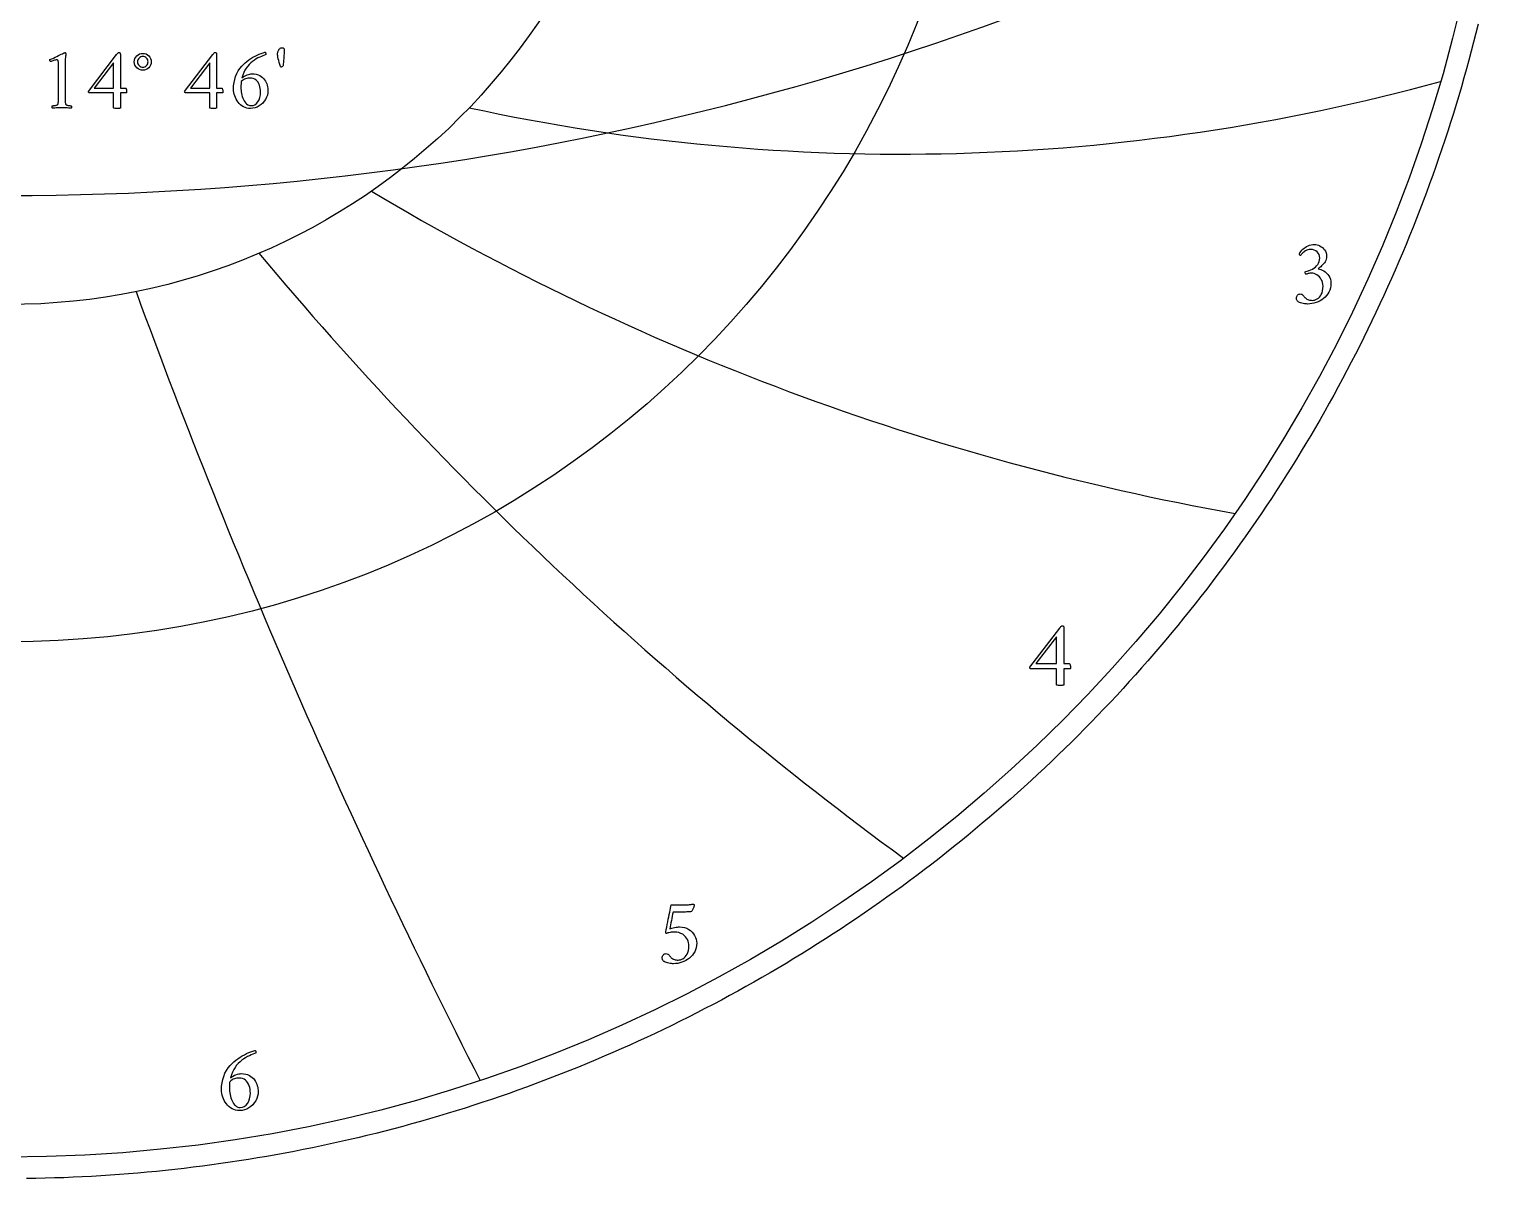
# Model space of a CAD drawing. Header units: millimetres. Extents: x -71 to 71, y -71 to 73.
# Drawn here: x 1 to 70.2, y -71.2 to -17.1 of the extents above; entities that cross this region are included whole.
import ezdxf

# ---------------------------------------------------------------- set-up
doc = ezdxf.new("R2010")
doc.units = ezdxf.units.MM
for name, color, linetype in [('CUT_OUTER', 1, 'Continuous'), ('ENGRAVE', 7, 'Continuous'), ('ENGRAVE_FINE', 8, 'Continuous'), ('TEXT', 5, 'Continuous')]:
    doc.layers.add(name, color=color, linetype=linetype)

msp = doc.modelspace()

# ---------------------------------------------------------------- linework, layer by layer
at = {"layer": 'CUT_OUTER'}
msp.add_lwpolyline([(69.1905, -16.8808), (69.0856, -17.305), (68.9781, -17.7286), (68.8681, -18.1515), (68.7554, -18.5738), (68.6401, -18.9953), (68.5223, -19.4161), (68.4019, -19.8362), (68.2789, -20.2555), (68.1533, -20.6741), (68.0252, -21.0919), (67.8945, -21.5089), (67.7612, -21.9251), (67.6254, -22.3404), (67.487, -22.7549), (67.3462, -23.1686), (67.2027, -23.5814), (67.0568, -23.9933), (66.9083, -24.4043), (66.7573, -24.8144), (66.6038, -25.2235), (66.4477, -25.6317), (66.2892, -26.039), (66.1282, -26.4452), (65.9647, -26.8505), (65.7987, -27.2547), (65.6302, -27.6579), (65.4593, -28.0601), (65.2859, -28.4612), (65.11, -28.8613), (64.9317, -29.2603), (64.7509, -29.6581), (64.5677, -30.0549), (64.3821, -30.4505), (64.1941, -30.8449), (64.0036, -31.2382), (63.8107, -31.6304), (63.6154, -32.0213), (63.4178, -32.4111), (63.2177, -32.7996), (63.0152, -33.1868), (62.8104, -33.5729), (62.6033, -33.9576), (62.3937, -34.3411), (62.1818, -34.7233), (61.9676, -35.1042), (61.751, -35.4838), (61.5321, -35.862), (61.3109, -36.2389), (61.0874, -36.6144), (60.8616, -36.9885), (60.6335, -37.3613), (60.4031, -37.7326), (60.1705, -38.1025), (59.9355, -38.471), (59.6984, -38.838), (59.4589, -39.2036), (59.2173, -39.5677), (58.9734, -39.9303), (58.7273, -40.2914), (58.4789, -40.651), (58.2284, -41.0091), (57.9757, -41.3656), (57.7208, -41.7205), (57.4637, -42.0739), (57.2044, -42.4257), (56.943, -42.7759), (56.6795, -43.1245), (56.4138, -43.4715), (56.146, -43.8168), (55.8761, -44.1605), (55.6041, -44.5025), (55.33, -44.8428), (55.0538, -45.1815), (54.7755, -45.5184), (54.4952, -45.8537), (54.2128, -46.1872), (53.9284, -46.519), (53.642, -46.849), (53.3535, -47.1773), (53.063, -47.5037), (52.7705, -47.8284), (52.4761, -48.1513), (52.1796, -48.4724), (51.8812, -48.7917), (51.5809, -49.1091), (51.2786, -49.4246), (50.9743, -49.7384), (50.6682, -50.0502), (50.3601, -50.3601), (50.0502, -50.6682), (49.7384, -50.9743), (49.4246, -51.2786), (49.1091, -51.5809), (48.7917, -51.8812), (48.4724, -52.1796), (48.1513, -52.4761), (47.8284, -52.7705), (47.5037, -53.063), (47.1773, -53.3535), (46.849, -53.642), (46.519, -53.9284), (46.1872, -54.2128), (45.8537, -54.4952), (45.5184, -54.7755), (45.1815, -55.0538), (44.8428, -55.33), (44.5025, -55.6041), (44.1605, -55.8761), (43.8168, -56.146), (43.4715, -56.4138), (43.1245, -56.6795), (42.7759, -56.943), (42.4257, -57.2044), (42.0739, -57.4637), (41.7205, -57.7208), (41.3656, -57.9757), (41.0091, -58.2284), (40.651, -58.4789), (40.2914, -58.7273), (39.9303, -58.9734), (39.5677, -59.2173), (39.2036, -59.4589), (38.838, -59.6984), (38.471, -59.9355), (38.1025, -60.1705), (37.7326, -60.4031), (37.3613, -60.6335), (36.9885, -60.8616), (36.6144, -61.0874), (36.2389, -61.3109), (35.862, -61.5321), (35.4838, -61.751), (35.1042, -61.9676), (34.7233, -62.1818), (34.3411, -62.3937), (33.9576, -62.6033), (33.5729, -62.8104), (33.1868, -63.0152), (32.7996, -63.2177), (32.4111, -63.4178), (32.0213, -63.6154), (31.6304, -63.8107), (31.2382, -64.0036), (30.8449, -64.1941), (30.4505, -64.3821), (30.0549, -64.5677), (29.6581, -64.7509), (29.2603, -64.9317), (28.8613, -65.11), (28.4612, -65.2859), (28.0601, -65.4593), (27.6579, -65.6302), (27.2547, -65.7987), (26.8505, -65.9647), (26.4452, -66.1282), (26.039, -66.2892), (25.6317, -66.4477), (25.2235, -66.6038), (24.8144, -66.7573), (24.4043, -66.9083), (23.9933, -67.0568), (23.5814, -67.2027), (23.1686, -67.3462), (22.7549, -67.487), (22.3404, -67.6254), (21.9251, -67.7612), (21.5089, -67.8945), (21.0919, -68.0252), (20.6741, -68.1533), (20.2555, -68.2789), (19.8362, -68.4019), (19.4161, -68.5223), (18.9953, -68.6401), (18.5738, -68.7554), (18.1515, -68.8681), (17.7286, -68.9781), (17.305, -69.0856), (16.8808, -69.1905), (16.456, -69.2928), (16.0305, -69.3925), (15.6044, -69.4895), (15.1777, -69.5839), (14.7505, -69.6758), (14.3227, -69.765), (13.8943, -69.8515), (13.4655, -69.9355), (13.0361, -70.0168), (12.6062, -70.0954), (12.1759, -70.1715), (11.7451, -70.2449), (11.3139, -70.3156), (10.8822, -70.3837), (10.4501, -70.4492), (10.0177, -70.5119), (9.5848, -70.5721), (9.1516, -70.6296), (8.7181, -70.6844), (8.2842, -70.7366), (7.85, -70.7861), (7.4155, -70.8329), (6.9808, -70.8771), (6.5458, -70.9186), (6.1105, -70.9574), (5.675, -70.9935), (5.2393, -71.027), (4.8034, -71.0578), (4.3673, -71.086), (3.931, -71.1114), (3.4946, -71.1342), (3.0581, -71.1543), (2.6214, -71.1717), (2.1847, -71.1865), (1.7478, -71.1985), (1.3109, -71.2079), (0.874, -71.2146)], dxfattribs=at)
at = {"layer": 'ENGRAVE'}
for radius in [70.2, 45.9522, 30.0798]:
    msp.add_circle((0, 0), radius, dxfattribs=at)
for centre, radius, start, end in [((42.0451, 72.8242), 95.8267, 257.748266, 285.350766), ((78.9452, 78.9452), 120.7324, 239.187147, 259.889022), ((144.5933, 83.481), 173.1702, 219.929865, 233.731116), ((321.9612, 86.2692), 336.4714, 200.119644, 207.020269)]:
    msp.add_arc(centre, radius, start, end, dxfattribs=at)
at = {"layer": 'ENGRAVE_FINE'}
msp.add_arc((0, 111.4929), 136.4429, 239.147014, 300.852986, dxfattribs=at)
at = {"layer": 'TEXT'}
for points in [[(2.3706, -20.3598), (2.3706, -18.7199), (2.3694, -18.6797), (2.3659, -18.6462), (2.3601, -18.6195), (2.3519, -18.5995), (2.3409, -18.585), (2.3265, -18.5746), (2.3087, -18.5684), (2.2875, -18.5663), (2.2616, -18.5682), (2.2294, -18.5741), (2.191, -18.5838), (2.1464, -18.5974), (2.1015, -18.6123), (2.0623, -18.626), (2.0288, -18.6383), (2.0011, -18.6493), (1.9847, -18.634), (1.9731, -18.6171), (1.966, -18.5987), (1.9637, -18.5787), (1.9637, -18.5785), (1.9637, -18.5777), (1.9637, -18.5764), (1.9637, -18.5746), (1.9642, -18.5671), (1.9658, -18.5611), (1.9684, -18.5567), (1.972, -18.5538), (2.0547, -18.5163), (2.1365, -18.4786), (2.2176, -18.4406), (2.2979, -18.4023), (2.3745, -18.3656), (2.4443, -18.3322), (2.5073, -18.3023), (2.5636, -18.2757), (2.6102, -18.2539), (2.6441, -18.2383), (2.6652, -18.229), (2.6736, -18.2259), (2.6819, -18.2259), (2.6915, -18.2274), (2.6996, -18.2321), (2.7061, -18.2399), (2.711, -18.2508), (2.7149, -18.2627), (2.7183, -18.2736), (2.7211, -18.2835), (2.7235, -18.2923), (2.7224, -18.2986), (2.7193, -18.3177), (2.7141, -18.3495), (2.7069, -18.394), (2.6996, -18.4502), (2.6944, -18.517), (2.6913, -18.5944), (2.6902, -18.6825), (2.6902, -20.3598), (2.6904, -20.4047), (2.6908, -20.448), (2.6914, -20.4898), (2.6923, -20.53), (2.6943, -20.5676), (2.698, -20.6016), (2.7036, -20.632), (2.711, -20.6587), (2.718, -20.6688), (2.7307, -20.6784), (2.7491, -20.6875), (2.7733, -20.6961), (2.8007, -20.7037), (2.8288, -20.7101), (2.8577, -20.7151), (2.8874, -20.7189), (2.9153, -20.7216), (2.9388, -20.7236), (2.9579, -20.7247), (2.9726, -20.7251), (2.9781, -20.735), (2.9824, -20.748), (2.9854, -20.764), (2.9871, -20.7832), (2.987, -20.8024), (2.9845, -20.8185), (2.9797, -20.8315), (2.9726, -20.8414), (2.9116, -20.8373), (2.8532, -20.8336), (2.7974, -20.8301), (2.7442, -20.8268), (2.6913, -20.8241), (2.6363, -20.8222), (2.5792, -20.821), (2.52, -20.8206), (2.4632, -20.821), (2.409, -20.8222), (2.3573, -20.8241), (2.3083, -20.8268), (2.2587, -20.8301), (2.2055, -20.8336), (2.1487, -20.8373), (2.0883, -20.8414), (2.0811, -20.8315), (2.0763, -20.8185), (2.0739, -20.8024), (2.0737, -20.7832), (2.0754, -20.764), (2.0784, -20.748), (2.0827, -20.735), (2.0883, -20.7251), (2.1029, -20.7247), (2.122, -20.7236), (2.1455, -20.7216), (2.1734, -20.7189), (2.2031, -20.7151), (2.232, -20.7101), (2.2602, -20.7037), (2.2875, -20.6961), (2.3114, -20.6875), (2.3291, -20.6784), (2.3405, -20.6688), (2.3457, -20.6587), (2.3532, -20.632), (2.3592, -20.6016), (2.3636, -20.5676), (2.3664, -20.53), (2.3682, -20.4898), (2.3695, -20.448), (2.3703, -20.4047), (2.3706, -20.3598)], [(5.2227, -18.2175), (5.2382, -18.2191), (5.2513, -18.2238), (5.262, -18.2316), (5.2705, -18.2425), (5.2768, -18.2549), (5.2814, -18.2674), (5.2841, -18.2798), (5.285, -18.2923), (5.285, -19.8906), (5.5258, -19.8906), (5.5359, -19.8938), (5.5455, -19.9031), (5.5546, -19.9187), (5.5632, -19.9405), (5.5704, -19.9664), (5.5756, -19.9944), (5.5787, -20.0245), (5.5798, -20.0567), (5.579, -20.078), (5.5767, -20.0962), (5.5728, -20.1112), (5.5673, -20.1231), (5.285, -20.1231), (5.285, -20.8331), (5.2833, -20.8337), (5.2783, -20.8357), (5.2698, -20.8389), (5.258, -20.8434), (5.2387, -20.848), (5.2077, -20.8512), (5.165, -20.8532), (5.1106, -20.8538), (5.0471, -20.8517), (5.0017, -20.8455), (4.9744, -20.8351), (4.9653, -20.8206), (4.9653, -20.1231), (3.8236, -20.1231), (3.8139, -20.1163), (3.8055, -20.1081), (3.7983, -20.0986), (3.7925, -20.0879), (3.788, -20.0768), (3.7847, -20.0666), (3.7828, -20.0571), (3.7821, -20.0484), (5.1023, -18.3213), (5.1137, -18.308), (5.1272, -18.2928), (5.1428, -18.2758), (5.1605, -18.257), (5.1784, -18.2397), (5.1947, -18.2274), (5.2095, -18.22), (5.2227, -18.2175)], [(5.941, -18.6576), (5.9484, -18.5777), (5.9705, -18.504), (6.0075, -18.4365), (6.0593, -18.3753), (6.1214, -18.3245), (6.1895, -18.2881), (6.2636, -18.2663), (6.3437, -18.2591), (6.4235, -18.2663), (6.4968, -18.2881), (6.5636, -18.3245), (6.6239, -18.3753), (6.6738, -18.4365), (6.7095, -18.504), (6.7309, -18.5777), (6.7381, -18.6576), (6.7309, -18.7375), (6.7095, -18.8112), (6.6738, -18.8787), (6.6239, -18.9399), (6.5636, -18.9908), (6.4968, -19.0271), (6.4235, -19.0489), (6.3437, -19.0562), (6.2636, -19.0489), (6.1895, -19.0271), (6.1214, -18.9908), (6.0593, -18.9399), (6.0075, -18.8787), (5.9705, -18.8112), (5.9484, -18.7375), (5.941, -18.6576)], [(6.0904, -18.6576), (6.0951, -18.7076), (6.1091, -18.7536), (6.1325, -18.7958), (6.1651, -18.8341), (6.2043, -18.8658), (6.2471, -18.8886), (6.2936, -18.9022), (6.3437, -18.9067), (6.3935, -18.9022), (6.4392, -18.8886), (6.4807, -18.8658), (6.518, -18.8341), (6.5489, -18.7958), (6.571, -18.7536), (6.5842, -18.7076), (6.5886, -18.6576), (6.5842, -18.6077), (6.571, -18.5616), (6.5489, -18.5194), (6.518, -18.4812), (6.4807, -18.4494), (6.4392, -18.4267), (6.3935, -18.4131), (6.3437, -18.4085), (6.2936, -18.4131), (6.2471, -18.4267), (6.2043, -18.4494), (6.1651, -18.4812), (6.1325, -18.5194), (6.1091, -18.5616), (6.0951, -18.6077), (6.0904, -18.6576)], [(9.7521, -18.2175), (9.7676, -18.2191), (9.7807, -18.2238), (9.7914, -18.2316), (9.7999, -18.2425), (9.8062, -18.2549), (9.8108, -18.2674), (9.8135, -18.2798), (9.8144, -18.2923), (9.8144, -19.8906), (10.0552, -19.8906), (10.0653, -19.8938), (10.0749, -19.9031), (10.084, -19.9187), (10.0926, -19.9405), (10.0998, -19.9664), (10.105, -19.9944), (10.1081, -20.0245), (10.1092, -20.0567), (10.1084, -20.078), (10.1061, -20.0962), (10.1022, -20.1112), (10.0967, -20.1231), (9.8144, -20.1231), (9.8144, -20.8331), (9.8127, -20.8337), (9.8077, -20.8357), (9.7992, -20.8389), (9.7874, -20.8434), (9.7681, -20.848), (9.7371, -20.8512), (9.6944, -20.8532), (9.64, -20.8538), (9.5765, -20.8517), (9.5311, -20.8455), (9.5038, -20.8351), (9.4947, -20.8206), (9.4947, -20.1231), (8.353, -20.1231), (8.3433, -20.1163), (8.3349, -20.1081), (8.3277, -20.0986), (8.3219, -20.0879), (8.3174, -20.0768), (8.3141, -20.0666), (8.3122, -20.0571), (8.3115, -20.0484), (9.6317, -18.3213), (9.6432, -18.308), (9.6567, -18.2928), (9.6722, -18.2758), (9.6899, -18.257), (9.7078, -18.2397), (9.7241, -18.2274), (9.7389, -18.22), (9.7521, -18.2175)], [(11.4875, -19.2264), (11.5891, -19.2313), (11.6821, -19.2461), (11.7666, -19.2708), (11.8425, -19.3053), (11.9105, -19.3474), (11.9712, -19.3951), (12.0246, -19.4481), (12.0708, -19.5066), (12.1104, -19.5686), (12.144, -19.6322), (12.1716, -19.6973), (12.1933, -19.764), (12.2096, -19.8298), (12.2213, -19.8922), (12.2283, -19.9512), (12.2307, -20.0069), (12.2238, -20.117), (12.2031, -20.2233), (12.1688, -20.3257), (12.1206, -20.4241), (12.061, -20.516), (11.9919, -20.5985), (11.9136, -20.6717), (11.8259, -20.7355), (11.7305, -20.7873), (11.6292, -20.8242), (11.5219, -20.8464), (11.4086, -20.8538), (11.3195, -20.8488), (11.2348, -20.8336), (11.1545, -20.8083), (11.0786, -20.7729), (11.0076, -20.7291), (10.9421, -20.6789), (10.882, -20.6222), (10.8274, -20.5591), (10.7785, -20.4907), (10.7356, -20.4184), (10.6986, -20.3423), (10.6676, -20.2622), (10.643, -20.1804), (10.6255, -20.0987), (10.615, -20.0174), (10.6115, -19.9363), (10.6178, -19.7827), (10.6364, -19.6332), (10.6676, -19.4879), (10.7112, -19.3468), (10.7667, -19.2121), (10.8336, -19.0863), (10.912, -18.9693), (11.0018, -18.861), (11.0772, -18.7837), (11.158, -18.7095), (11.2443, -18.6384), (11.336, -18.5704), (11.4309, -18.5063), (11.527, -18.4469), (11.624, -18.3922), (11.7221, -18.3421), (11.819, -18.2977), (11.9125, -18.2601), (12.0027, -18.2292), (12.0895, -18.2051), (12.1027, -18.2081), (12.1134, -18.217), (12.1214, -18.232), (12.1269, -18.2528), (12.1305, -18.275), (12.1331, -18.2938), (12.1346, -18.3093), (12.1352, -18.3213), (12.0686, -18.3442), (11.9976, -18.3712), (11.9223, -18.4023), (11.8425, -18.4376), (11.7604, -18.4781), (11.678, -18.5248), (11.5953, -18.5777), (11.5124, -18.6369), (11.4315, -18.7032), (11.3547, -18.7775), (11.282, -18.8599), (11.2135, -18.9503), (11.151, -19.0498), (11.0962, -19.1594), (11.0493, -19.2792), (11.0101, -19.4091), (11.0656, -19.3679), (11.1242, -19.3317), (11.186, -19.3005), (11.2509, -19.2741), (11.3155, -19.2532), (11.3765, -19.2383), (11.4338, -19.2294), (11.4875, -19.2264)], [(12.8949, -17.9934), (12.9247, -17.9967), (12.952, -18.0069), (12.9766, -18.0237), (12.9987, -18.0473), (12.9984, -18.0716), (12.9977, -18.1029), (12.9964, -18.1411), (12.9945, -18.1864), (12.9922, -18.2366), (12.9894, -18.2897), (12.986, -18.3456), (12.9821, -18.4044), (12.9778, -18.4643), (12.9733, -18.5237), (12.9685, -18.5826), (12.9634, -18.641), (12.9584, -18.6968), (12.9536, -18.7479), (12.949, -18.7944), (12.9447, -18.8361), (12.9318, -18.8579), (12.9136, -18.8777), (12.8902, -18.8953), (12.8617, -18.9109), (12.85, -18.9093), (12.8399, -18.9046), (12.8313, -18.8969), (12.8243, -18.886), (12.7929, -18.7802), (12.7652, -18.683), (12.741, -18.5944), (12.7205, -18.5144), (12.7042, -18.4429), (12.6925, -18.38), (12.6855, -18.3256), (12.6832, -18.2798), (12.6849, -18.2502), (12.6899, -18.2196), (12.6984, -18.188), (12.7102, -18.1553), (12.725, -18.1232), (12.7423, -18.0935), (12.7623, -18.0661), (12.7849, -18.0411), (12.8097, -18.0202), (12.8363, -18.0053), (12.8647, -17.9963), (12.8949, -17.9934)], [(4.9653, -18.7033), (4.0561, -19.8906), (4.9653, -19.8906)], [(9.4947, -18.7033), (8.5855, -19.8906), (9.4947, -19.8906)], [(10.9769, -19.5876), (10.973, -19.6211), (10.9696, -19.655), (10.9667, -19.6896), (10.9644, -19.7246), (10.9626, -19.7599), (10.9613, -19.7952), (10.9605, -19.8305), (10.9603, -19.8657), (10.9621, -19.935), (10.9675, -20.0059), (10.9766, -20.0783), (10.9893, -20.1522), (11.0058, -20.2256), (11.0262, -20.2965), (11.0504, -20.3647), (11.0786, -20.4304), (11.1106, -20.4917), (11.1466, -20.5471), (11.1864, -20.5966), (11.2301, -20.64), (11.2776, -20.6754), (11.3287, -20.7007), (11.3835, -20.7159), (11.4418, -20.721), (11.535, -20.7096), (11.6193, -20.6753), (11.6948, -20.6182), (11.7615, -20.5383), (11.816, -20.4413), (11.8549, -20.3328), (11.8783, -20.2129), (11.8861, -20.0816), (11.8828, -19.996), (11.8731, -19.9135), (11.8569, -19.8341), (11.8342, -19.7578), (11.8045, -19.6867), (11.7672, -19.6229), (11.7225, -19.5663), (11.6702, -19.517), (11.6097, -19.477), (11.5404, -19.4485), (11.4623, -19.4314), (11.3754, -19.4257), (11.3307, -19.4274), (11.2836, -19.4324), (11.2341, -19.4408), (11.1824, -19.4527), (11.1298, -19.4712), (11.0781, -19.4999), (11.0271, -19.5387), (10.9769, -19.5876)], [(61.491, -27.2576), (61.5477, -27.2617), (61.6072, -27.2737), (61.6695, -27.2938), (61.7345, -27.3219), (61.7986, -27.3577), (61.858, -27.401), (61.9126, -27.4518), (61.9626, -27.5101), (62.0043, -27.5754), (62.034, -27.6473), (62.0519, -27.726), (62.0578, -27.8112), (62.0535, -27.8785), (62.0407, -27.9429), (62.0192, -28.0047), (61.9892, -28.0636), (61.9532, -28.1192), (61.9139, -28.171), (61.8713, -28.2189), (61.8253, -28.2629), (61.779, -28.3027), (61.7351, -28.3382), (61.6937, -28.3692), (61.6548, -28.3957), (61.7179, -28.4088), (61.7833, -28.4301), (61.8508, -28.4597), (61.9205, -28.4976), (61.9888, -28.5437), (62.0517, -28.5978), (62.1094, -28.6599), (62.1619, -28.7301), (62.2055, -28.8083), (62.2366, -28.8945), (62.2553, -28.9887), (62.2615, -29.091), (62.2556, -29.1991), (62.2377, -29.3019), (62.208, -29.3995), (62.1663, -29.4918), (62.1148, -29.5781), (62.0556, -29.6578), (61.9886, -29.7309), (61.9139, -29.7973), (61.8329, -29.8567), (61.7473, -29.9086), (61.6569, -29.953), (61.5618, -29.99), (61.4639, -30.019), (61.3648, -30.0398), (61.2646, -30.0522), (61.1633, -30.0564), (61.1186, -30.0549), (61.0686, -30.0503), (61.0134, -30.0427), (60.9529, -30.032), (60.8914, -30.0181), (60.8328, -30.0005), (60.7773, -29.9793), (60.7249, -29.9545), (60.7149, -29.9457), (60.7027, -29.9324), (60.6883, -29.9147), (60.6717, -29.8925), (60.6562, -29.8679), (60.6452, -29.8427), (60.6385, -29.817), (60.6363, -29.7907), (60.6398, -29.7464), (60.6501, -29.7065), (60.6674, -29.6711), (60.6917, -29.6401), (60.7203, -29.6149), (60.7509, -29.5969), (60.7834, -29.5861), (60.8179, -29.5826), (60.8598, -29.5868), (60.897, -29.5997), (60.9295, -29.6212), (60.9574, -29.6512), (60.983, -29.6845), (61.0088, -29.716), (61.035, -29.7454), (61.0614, -29.773), (61.0939, -29.8016), (61.1295, -29.8256), (61.1681, -29.8448), (61.2098, -29.8593), (61.2528, -29.87), (61.2956, -29.8776), (61.3381, -29.8822), (61.3803, -29.8837), (61.438, -29.8797), (61.496, -29.8676), (61.5542, -29.8476), (61.6128, -29.8195), (61.6691, -29.7821), (61.7207, -29.7342), (61.7676, -29.6758), (61.8098, -29.6069), (61.8447, -29.5265), (61.8696, -29.4336), (61.8846, -29.3283), (61.8895, -29.2106), (61.8846, -29.1246), (61.8696, -29.0439), (61.8447, -28.9685), (61.8098, -28.8984), (61.7671, -28.8343), (61.7185, -28.7771), (61.6641, -28.7269), (61.6039, -28.6836), (61.5398, -28.6487), (61.4738, -28.6238), (61.4059, -28.6089), (61.336, -28.6039), (61.3004, -28.6053), (61.2646, -28.6094), (61.2285, -28.6163), (61.1921, -28.626), (61.1576, -28.6363), (61.1273, -28.6448), (61.1011, -28.6518), (61.0791, -28.657), (61.0675, -28.6385), (61.0592, -28.6183), (61.0542, -28.5964), (61.0526, -28.5729), (61.0531, -28.5585), (61.0548, -28.5463), (61.0576, -28.5363), (61.0614, -28.5286), (61.1467, -28.5062), (61.2297, -28.4788), (61.3105, -28.4464), (61.3891, -28.409), (61.4629, -28.3663), (61.5292, -28.3177), (61.588, -28.2633), (61.6393, -28.2031), (61.681, -28.1363), (61.7107, -28.062), (61.7286, -27.9802), (61.7345, -27.8909), (61.7271, -27.8082), (61.7047, -27.7326), (61.6673, -27.6642), (61.615, -27.6031), (61.551, -27.5527), (61.4788, -27.5167), (61.3983, -27.4951), (61.3094, -27.4879), (61.243, -27.4919), (61.181, -27.504), (61.1234, -27.524), (61.0703, -27.5521), (61.022, -27.5845), (60.9789, -27.6175), (60.9412, -27.6509), (60.9086, -27.685), (60.8811, -27.7161), (60.8583, -27.7409), (60.8401, -27.7593), (60.8267, -27.7713), (60.8179, -27.7694), (60.809, -27.7636), (60.8002, -27.7539), (60.7913, -27.7403), (60.7835, -27.7248), (60.778, -27.7093), (60.7747, -27.6938), (60.7736, -27.6783), (60.8091, -27.6278), (60.8494, -27.5782), (60.8944, -27.5293), (60.9441, -27.4813), (60.9982, -27.4356), (61.0564, -27.3938), (61.1189, -27.3559), (61.1854, -27.3219), (61.256, -27.2938), (61.3305, -27.2737), (61.4088, -27.2617), (61.491, -27.2576)], [(49.6235, -45.1955), (49.64, -45.1972), (49.654, -45.2022), (49.6654, -45.2105), (49.6744, -45.2221), (49.6812, -45.2354), (49.6861, -45.2486), (49.689, -45.2619), (49.6899, -45.2752), (49.6899, -46.9801), (49.9468, -46.9801), (49.9576, -46.9835), (49.9678, -46.9934), (49.9775, -47.01), (49.9866, -47.0333), (49.9944, -47.061), (49.9999, -47.0909), (50.0032, -47.123), (50.0044, -47.1573), (50.0035, -47.18), (50.001, -47.1994), (49.9969, -47.2154), (49.9911, -47.2281), (49.6899, -47.2281), (49.6899, -47.9854), (49.6881, -47.9861), (49.6827, -47.9882), (49.6737, -47.9916), (49.6612, -47.9965), (49.6405, -48.0013), (49.6075, -48.0048), (49.5619, -48.0068), (49.5039, -48.0075), (49.4361, -48.0053), (49.3877, -47.9987), (49.3586, -47.9876), (49.349, -47.9721), (49.349, -47.2281), (48.1311, -47.2281), (48.1208, -47.2208), (48.1118, -47.2121), (48.1042, -47.202), (48.0979, -47.1905), (48.0931, -47.1787), (48.0896, -47.1678), (48.0876, -47.1577), (48.0869, -47.1484), (49.4951, -45.3062), (49.5073, -45.292), (49.5217, -45.2758), (49.5383, -45.2576), (49.5571, -45.2376), (49.5762, -45.2192), (49.5936, -45.206), (49.6094, -45.1981), (49.6235, -45.1955)], [(49.349, -45.7136), (48.3791, -46.9801), (49.349, -46.9801)], [(31.6023, -59.3704), (31.7258, -59.3776), (31.8397, -59.3992), (31.9439, -59.4352), (32.0384, -59.4855), (32.123, -59.5469), (32.1973, -59.6156), (32.2614, -59.6919), (32.3152, -59.7756), (32.3578, -59.8638), (32.3883, -59.9533), (32.4066, -60.0442), (32.4126, -60.1365), (32.4067, -60.2446), (32.3888, -60.3474), (32.3591, -60.445), (32.3174, -60.5373), (32.266, -60.6236), (32.2067, -60.7034), (32.1397, -60.7764), (32.065, -60.8428), (31.9841, -60.9022), (31.8984, -60.9541), (31.808, -60.9985), (31.713, -61.0355), (31.615, -61.0645), (31.5159, -61.0853), (31.4157, -61.0978), (31.3144, -61.1019), (31.2697, -61.1004), (31.2197, -61.0958), (31.1645, -61.0882), (31.1041, -61.0776), (31.0425, -61.0636), (30.9839, -61.046), (30.9284, -61.0248), (30.876, -61.0001), (30.866, -60.9912), (30.8539, -60.9779), (30.8395, -60.9602), (30.8229, -60.9381), (30.8074, -60.9134), (30.7963, -60.8882), (30.7896, -60.8625), (30.7874, -60.8362), (30.7909, -60.7919), (30.8013, -60.7521), (30.8186, -60.7166), (30.8428, -60.6856), (30.8714, -60.6605), (30.902, -60.6425), (30.9345, -60.6317), (30.969, -60.6281), (31.0109, -60.6324), (31.0481, -60.6452), (31.0807, -60.6667), (31.1085, -60.6967), (31.1341, -60.7301), (31.16, -60.7615), (31.1861, -60.791), (31.2126, -60.8185), (31.2451, -60.8471), (31.2806, -60.8711), (31.3192, -60.8903), (31.3609, -60.9048), (31.4039, -60.9155), (31.4467, -60.9231), (31.4892, -60.9277), (31.5314, -60.9292), (31.5891, -60.9252), (31.6471, -60.9131), (31.7053, -60.8931), (31.7639, -60.865), (31.8202, -60.8276), (31.8718, -60.7797), (31.9187, -60.7213), (31.9609, -60.6524), (31.9958, -60.572), (32.0207, -60.4792), (32.0357, -60.3739), (32.0407, -60.2561), (32.0364, -60.1868), (32.0235, -60.116), (32.0021, -60.0439), (31.972, -59.9705), (31.9326, -59.899), (31.8829, -59.8332), (31.823, -59.7728), (31.7528, -59.718), (31.6712, -59.6725), (31.5768, -59.64), (31.4697, -59.6205), (31.3498, -59.614), (31.3114, -59.6152), (31.2668, -59.619), (31.2162, -59.6252), (31.1594, -59.6339), (31.1038, -59.6443), (31.0565, -59.6555), (31.0174, -59.6675), (30.9867, -59.6804), (30.9802, -59.6792), (30.974, -59.6754), (30.968, -59.6692), (30.9623, -59.6605), (30.9575, -59.6504), (30.954, -59.64), (30.952, -59.6293), (30.9513, -59.6184), (30.9756, -59.4966), (31, -59.3748), (31.0243, -59.2531), (31.0487, -59.1313), (31.0726, -59.0116), (31.0958, -58.896), (31.118, -58.7846), (31.1395, -58.6774), (31.1593, -58.577), (31.1766, -58.4864), (31.1914, -58.4054), (31.2037, -58.3342), (31.8414, -58.3342), (31.8859, -58.3336), (31.9311, -58.332), (31.9767, -58.3292), (32.0229, -58.3253), (32.0675, -58.3207), (32.1082, -58.3159), (32.145, -58.3108), (32.1779, -58.3054), (32.2051, -58.3005), (32.2244, -58.2971), (32.2361, -58.295), (32.2399, -58.2943), (32.2506, -58.3007), (32.2604, -58.3065), (32.2694, -58.3117), (32.2776, -58.3165), (32.2844, -58.3214), (32.2892, -58.3275), (32.2921, -58.3347), (32.2931, -58.343), (32.2921, -58.3523), (32.2892, -58.3668), (32.2844, -58.3866), (32.2776, -58.4117), (32.269, -58.44), (32.2588, -58.4698), (32.2469, -58.5009), (32.2333, -58.5334), (32.2182, -58.5655), (32.2017, -58.5954), (32.1839, -58.6231), (32.1647, -58.6486), (32.1182, -58.653), (32.0672, -58.6574), (32.0119, -58.6619), (31.9521, -58.6663), (31.8873, -58.6702), (31.817, -58.6729), (31.7412, -58.6746), (31.6598, -58.6752), (31.2967, -58.6752), (31.2769, -58.773), (31.2574, -58.8717), (31.2382, -58.9712), (31.2192, -59.0715), (31.2002, -59.171), (31.181, -59.268), (31.1615, -59.3625), (31.1417, -59.4545), (31.1894, -59.4375), (31.2441, -59.4219), (31.3057, -59.4076), (31.3742, -59.3948), (31.4424, -59.3841), (31.5032, -59.3765), (31.5564, -59.3719), (31.6023, -59.3704)], [(10.9787, -66.2747), (11.0871, -66.28), (11.1863, -66.2957), (11.2764, -66.322), (11.3574, -66.3588), (11.4299, -66.4038), (11.4946, -66.4546), (11.5516, -66.5112), (11.6009, -66.5736), (11.6431, -66.6398), (11.679, -66.7076), (11.7084, -66.777), (11.7316, -66.8482), (11.749, -66.9183), (11.7614, -66.9849), (11.7689, -67.0479), (11.7714, -67.1072), (11.7641, -67.2247), (11.7421, -67.3381), (11.7054, -67.4473), (11.6541, -67.5523), (11.5904, -67.6503), (11.5168, -67.7383), (11.4332, -67.8163), (11.3396, -67.8844), (11.2379, -67.9396), (11.1298, -67.9791), (11.0154, -68.0027), (10.8946, -68.0106), (10.7995, -68.0052), (10.7091, -67.989), (10.6235, -67.9621), (10.5425, -67.9243), (10.4668, -67.8776), (10.3969, -67.8241), (10.3329, -67.7636), (10.2746, -67.6962), (10.2224, -67.6233), (10.1766, -67.5462), (10.1372, -67.465), (10.1041, -67.3796), (10.078, -67.2923), (10.0593, -67.2052), (10.0481, -67.1184), (10.0443, -67.032), (10.051, -66.8681), (10.0709, -66.7087), (10.1041, -66.5537), (10.1506, -66.4031), (10.2098, -66.2595), (10.2813, -66.1252), (10.3648, -66.0004), (10.4606, -65.885), (10.541, -65.8025), (10.6272, -65.7234), (10.7192, -65.6475), (10.8171, -65.575), (10.9184, -65.5067), (11.0208, -65.4433), (11.1243, -65.3849), (11.2289, -65.3315), (11.3323, -65.2841), (11.4321, -65.244), (11.5283, -65.2111), (11.6208, -65.1853), (11.635, -65.1885), (11.6463, -65.198), (11.6549, -65.214), (11.6607, -65.2362), (11.6646, -65.2599), (11.6673, -65.28), (11.669, -65.2964), (11.6696, -65.3093), (11.5986, -65.3337), (11.5229, -65.3625), (11.4425, -65.3957), (11.3574, -65.4333), (11.2698, -65.4765), (11.1819, -65.5263), (11.0937, -65.5828), (11.0053, -65.6459), (10.9189, -65.7166), (10.837, -65.7959), (10.7595, -65.8838), (10.6865, -65.9802), (10.6197, -66.0864), (10.5613, -66.2033), (10.5113, -66.331), (10.4695, -66.4696), (10.5287, -66.4257), (10.5912, -66.3871), (10.6571, -66.3537), (10.7263, -66.3256), (10.7952, -66.3033), (10.8603, -66.2874), (10.9214, -66.2779), (10.9787, -66.2747)], [(10.434, -66.66), (10.4299, -66.6957), (10.4263, -66.7319), (10.4232, -66.7687), (10.4207, -66.8061), (10.4188, -66.8437), (10.4174, -66.8814), (10.4166, -66.919), (10.4163, -66.9567), (10.4183, -67.0306), (10.4241, -67.1061), (10.4338, -67.1834), (10.4473, -67.2622), (10.4649, -67.3406), (10.4866, -67.4161), (10.5125, -67.4889), (10.5425, -67.5589), (10.5767, -67.6244), (10.615, -67.6835), (10.6575, -67.7362), (10.7042, -67.7826), (10.7548, -67.8203), (10.8093, -67.8473), (10.8677, -67.8635), (10.93, -67.8689), (11.0294, -67.8567), (11.1193, -67.8202), (11.1999, -67.7593), (11.271, -67.6741), (11.3291, -67.5706), (11.3706, -67.4549), (11.3955, -67.327), (11.4039, -67.1869), (11.4004, -67.0956), (11.39, -67.0076), (11.3727, -66.9229), (11.3485, -66.8415), (11.3168, -66.7657), (11.2771, -66.6976), (11.2293, -66.6373), (11.1736, -66.5847), (11.1091, -66.5421), (11.0352, -66.5116), (10.9519, -66.4934), (10.8592, -66.4873), (10.8114, -66.4891), (10.7612, -66.4945), (10.7085, -66.5035), (10.6532, -66.516), (10.5972, -66.5358), (10.542, -66.5664), (10.4876, -66.6078), (10.434, -66.66)]]:
    msp.add_lwpolyline(points, close=True, dxfattribs=at)

doc.saveas('drawing.dxf')
